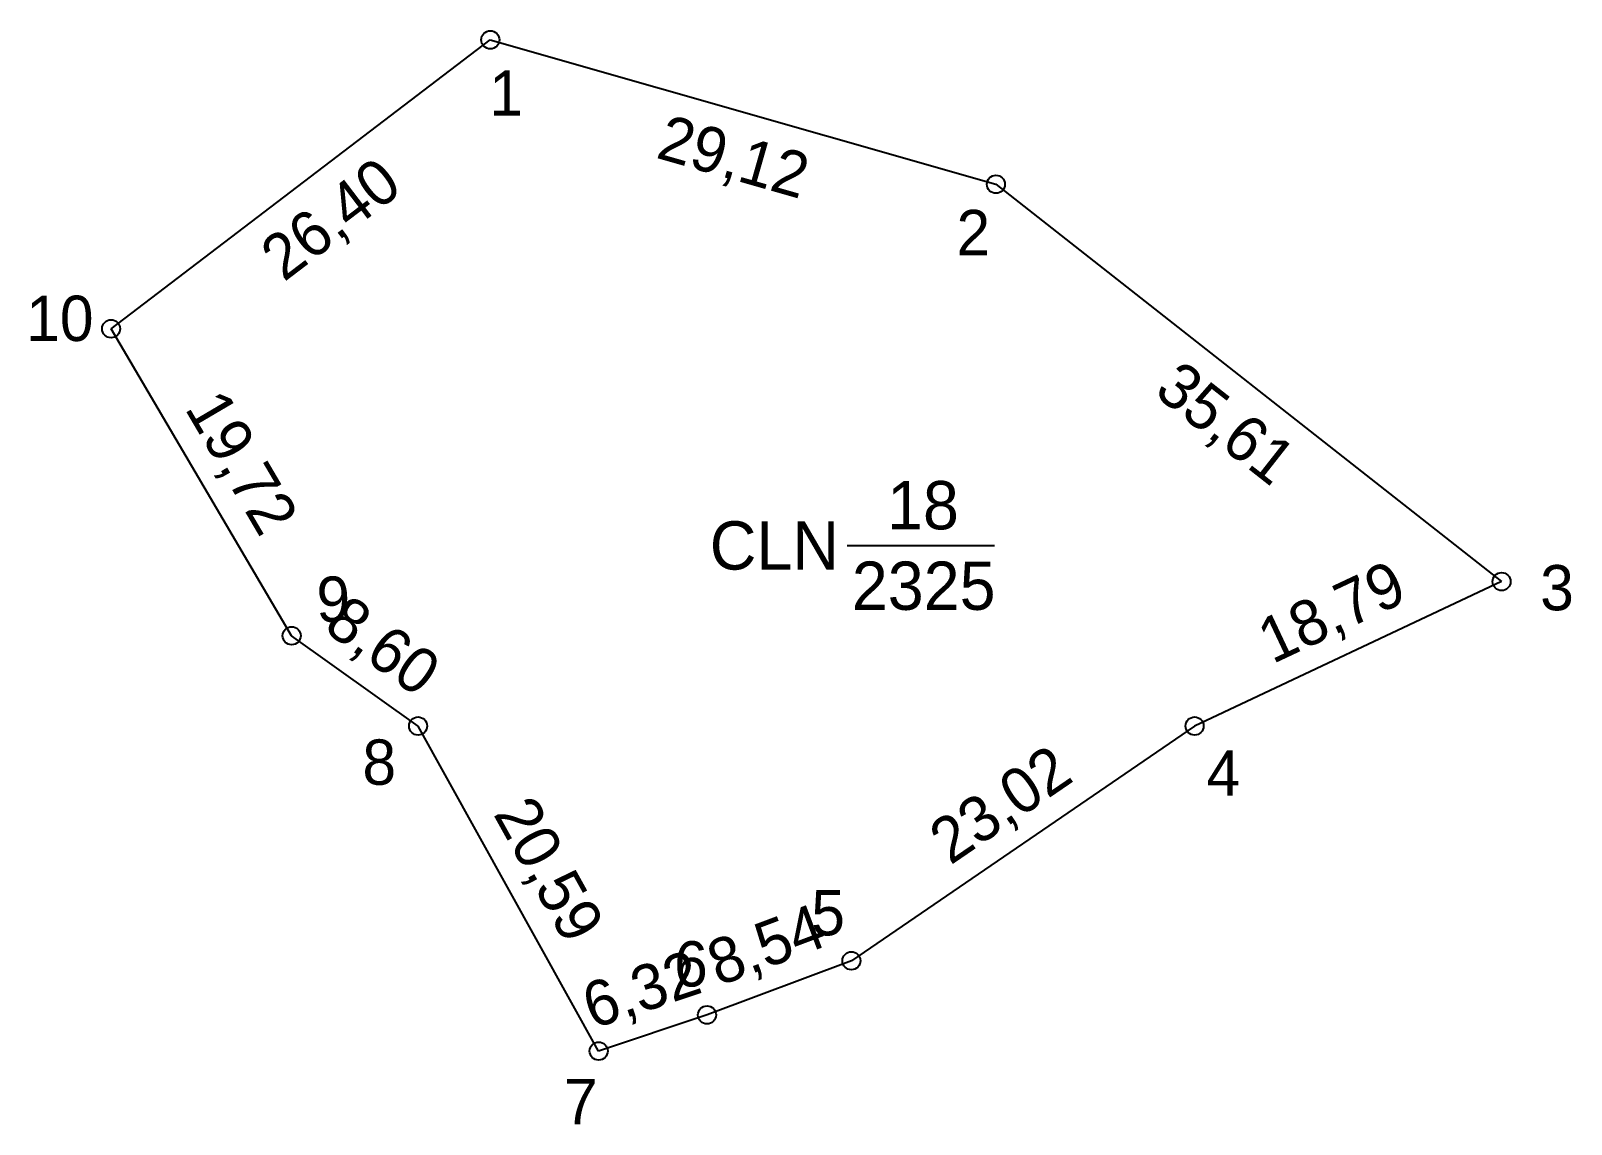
# Model space of a CAD drawing. Extents: x 552924.6 to 553009.9, y 1840833.9 to 1840894.5.
import ezdxf

# ---------------------------------------------------------------- set-up
doc = ezdxf.new("R2010")
doc.units = 0
for name, color, linetype in [('CanhThua', 7, 'Continuous'), ('ChieuDaiCanhThua', 7, 'Continuous'), ('MocDinhThua', 7, 'Continuous'), ('NhanDiaChinhThua', 7, 'Continuous'), ('SoHieuDinhThua', 7, 'Continuous')]:
    doc.layers.add(name, color=color, linetype=linetype)

msp = doc.modelspace()

# ---------------------------------------------------------------- linework, layer by layer
at = {"layer": 'CanhThua'}
for p, q in [((552929, 1840878), (552950, 1840894)), ((552950, 1840894), (552978, 1840886)), ((552978, 1840886), (553006, 1840864)), ((552939, 1840861), (552929, 1840878)), ((553006, 1840864), (552989, 1840856)), ((552946, 1840856), (552939, 1840861)), ((552956, 1840838), (552946, 1840856)), ((552989, 1840856), (552970, 1840843)), ((552970, 1840843), (552962, 1840840)), ((552962, 1840840), (552956, 1840838))]:
    msp.add_line(p, q, dxfattribs=at)
at = {"layer": 'MocDinhThua'}
for centre in [(552950, 1840894), (552978, 1840886), (552929, 1840878), (553006, 1840864), (552939, 1840861), (552946, 1840856), (552989, 1840856), (552970, 1840843), (552962, 1840840), (552956, 1840838)]:
    msp.add_circle(centre, 0.5, dxfattribs=at)
at = {"layer": 'NhanDiaChinhThua'}
msp.add_line((552969.76, 1840866), (552977.924, 1840866), dxfattribs=at)

# ---------------------------------------------------------------- texts
at = {"layer": 'ChieuDaiCanhThua'}
for s, rotation, p in [('29,12', 344.0546, (552959.104, 1840887.486)), ('26,40', 37.30395, (552938.567, 1840880.559)), ('35,61', 321.84277, (552986.679, 1840874.396)), ('19,72', 300.46554, (552933.044, 1840873.598)), ('18,79', 25.20112, (552993.311, 1840859.415)), ('8,60', 324.46232, (552940.685, 1840861.338)), ('23,02', 34.38034, (552975.477, 1840848.267)), ('20,59', 299.0546, (552950.135, 1840851.14)), ('8,54', 20.55605, (552962.642, 1840841.58)), ('6,32', 18.43495, (552955.659, 1840839.208))]:
    msp.add_text(s, height=2.5082, rotation=rotation, dxfattribs=at).set_placement(p)
at = {"layer": 'NhanDiaChinhThua'}
for s, p in [('18', (552971.968, 1840866.892)), ('CLN', (552962.152, 1840864.662)), ('2325', (552970.02, 1840862.433))]:
    msp.add_text(s, height=2.6754, dxfattribs=at).set_placement(p)
at = {"layer": 'SoHieuDinhThua'}
for s, height, p in [('1', 2.508, (552949.94, 1840889.798)), ('2', 2.508, (552975.815, 1840882.074)), ('10', 2.5082, (552924.299, 1840877.324)), ('3', 2.508, (553008.137, 1840862.407)), ('9', 2.508, (552940.369, 1840861.771)), ('8', 2.508, (552942.918, 1840852.748)), ('4', 2.508, (552989.657, 1840852.142)), ('5', 2.508, (552967.772, 1840844.408)), ('6', 2.508, (552960.178, 1840841.574)), ('7', 2.508, (552954.074, 1840833.95))]:
    msp.add_text(s, height=height, dxfattribs=at).set_placement(p)

doc.saveas('drawing.dxf')
